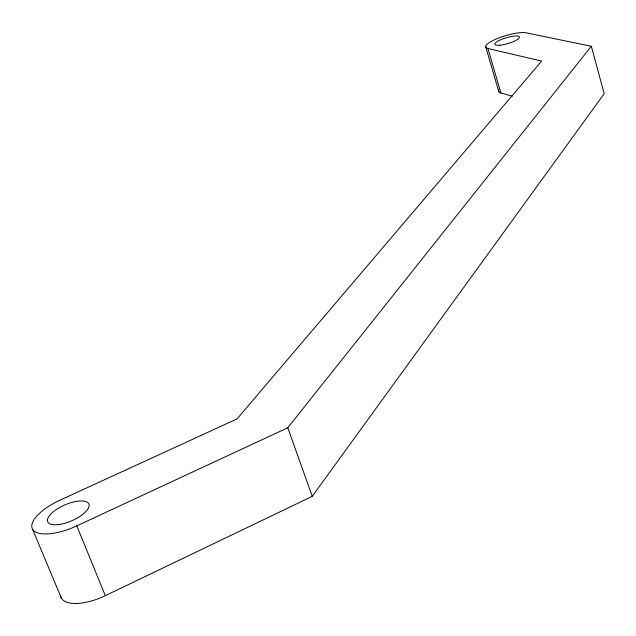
<?xml version="1.0" encoding="UTF-8"?>
<svg xmlns="http://www.w3.org/2000/svg" width="636" height="636" viewBox="0 0 636 636"><rect width="100%" height="100%" fill="white"/><g stroke="black" fill="none" stroke-linecap="round" stroke-linejoin="round"><path stroke-width="0.95" d="M60.547 595.638A38.653 16.385 -24.1 0 0 105.314 595.67L312.244 496.334L604.2 93.691L591.337 46.277L526.187 32.826A22.379 5.295 -16.5 0 0 497.336 38.526A22.379 5.295 -16.5 0 0 487.931 48.503L500.898 92.999L512.274 96.211M487.931 48.503L541.634 61.08L237.061 418.893L60.174 500.103A39.217 15.161 -23.4 0 0 32.706 529.518A39.217 15.161 -23.4 0 0 76.773 525.885L287.79 427.742L591.337 46.277M32.547 529.263L61.374 598.094M76.773 525.885L105.314 595.67M287.79 427.742L312.244 496.334M485.666 46.627L498.839 91.759M500.898 92.999A22.18 5.796 -16.4 0 1 498.847 89.883M499.888 45.212A12.784 3.021 -16.5 0 0 519.366 37.596A12.784 3.021 -16.5 0 0 502.178 39.154A12.784 3.021 -16.5 0 0 499.888 45.212M58.679 524.557A22.411 8.658 -23.4 0 0 89.127 504.984A22.411 8.658 -23.4 0 0 57.073 509.031A22.411 8.658 -23.4 0 0 58.679 524.557"/></g></svg>
